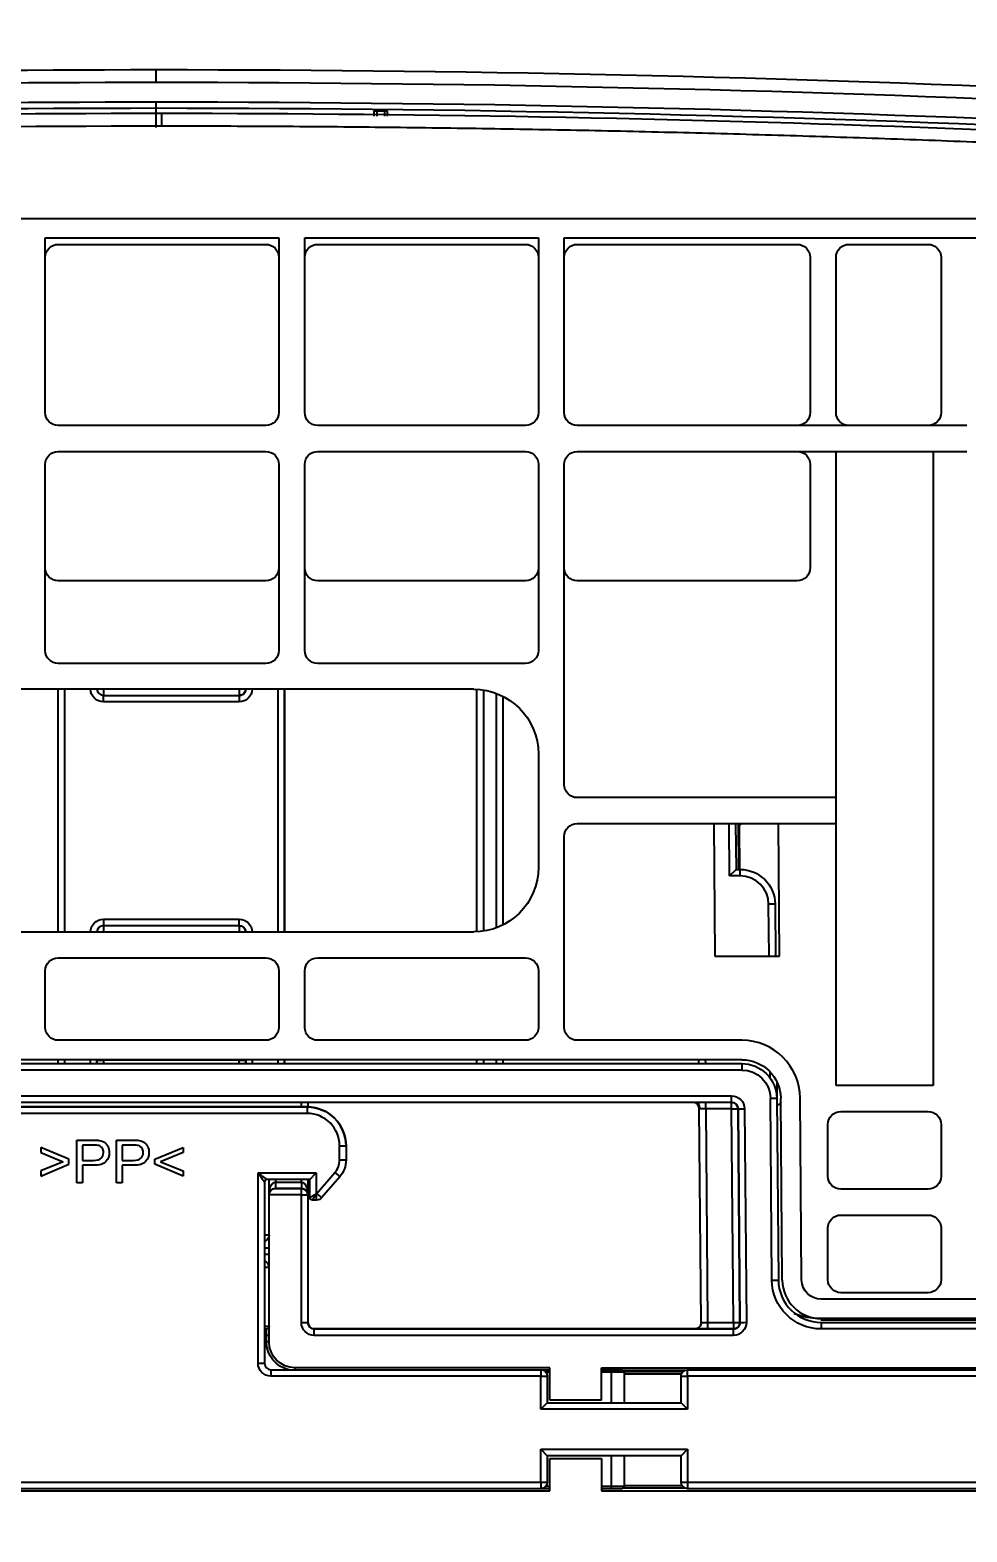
# Model space of a CAD drawing. Header units: millimetres. Extents: x 28 to 3046, y 8 to 3716.
# Drawn here: x 1754.1 to 1826.5, y 1263.1 to 1379.2 of the extents above; entities that cross this region are included whole.
import ezdxf

# ---------------------------------------------------------------- set-up
doc = ezdxf.new("R2010")
doc.units = ezdxf.units.MM
doc.layers.get('Defpoints').update_dxf_attribs({"linetype": 'CONTINUOUS'})
doc.layers.add('1LINE', color=7, linetype='CONTINUOUS')
doc.styles.add('Annotative', font='malgun.ttf')
doc.dimstyles.new('WOO', dxfattribs={"dimtxt": 20, "dimasz": 2, "dimexe": 1.25, "dimexo": 0.3, "dimgap": 1, "dimtad": 1, "dimdec": 1, "dimzin": 1, "dimdsep": 46, "dimtxsty": 'Annotative', "dimcen": 0, "dimclrd": 1, "dimclre": 1, "dimclrt": 2, "dimadec": 0, "dimazin": 0, "dimtfac": 1, "dimtdec": 1, "dimtofl": 0, "dimtmove": 0, "dimatfit": 3, "dimfxl": 0, "dimarcsym": 0})

# ---------------------------------------------------------------- blocks, each defined once
blk = doc.blocks.new('*D11')
at = {"layer": '1LINE', "color": 1, "lineweight": -2}
for p, q in [((1694.02, 1341.1), (1694.02, 1433.4)), ((1834.47, 1341.1), (1834.47, 1433.4)), ((1696.02, 1432.15), (1832.47, 1432.15))]:
    blk.add_line(p, q, dxfattribs=at)
at = {"layer": '1LINE', "color": 1}
for points in [[(1696.02, 1432.48), (1696.02, 1431.82), (1694.02, 1432.15)], [(1832.47, 1432.48), (1832.47, 1431.82), (1834.47, 1432.15)]]:
    blk.add_solid(points, dxfattribs=at)
at = {"layer": 'Defpoints', "color": 0}
for p in [(1834.47, 1432.15), (1694.02, 1340.8), (1834.47, 1340.8)]:
    blk.add_point(p, dxfattribs=at)
at = {"layer": '1LINE', "color": 2, "insert": (1764.24, 1443.54), "char_height": 20, "attachment_point": 5, "style": 'Annotative'}
blk.add_mtext('140', dxfattribs=at)
blk = doc.blocks.new('*D12')
at = {"layer": '1LINE', "color": 1, "lineweight": -2}
for p, q in [((1664.27, 1341.1), (1664.27, 1484.78)), ((1864.22, 1341.1), (1864.22, 1484.78)), ((1666.27, 1483.53), (1862.22, 1483.53))]:
    blk.add_line(p, q, dxfattribs=at)
at = {"layer": '1LINE', "color": 1}
for points in [[(1666.27, 1483.87), (1666.27, 1483.2), (1664.27, 1483.53)], [(1862.22, 1483.87), (1862.22, 1483.2), (1864.22, 1483.53)]]:
    blk.add_solid(points, dxfattribs=at)
at = {"layer": 'Defpoints', "color": 0}
for p in [(1864.22, 1483.53), (1664.27, 1340.8), (1864.22, 1340.8)]:
    blk.add_point(p, dxfattribs=at)
at = {"layer": '1LINE', "color": 2, "insert": (1764.24, 1494.87), "char_height": 20, "attachment_point": 5, "style": 'Annotative'}
blk.add_mtext('200', dxfattribs=at)
blk = doc.blocks.new('*D13')
at = {"layer": '1LINE', "color": 1, "lineweight": -2}
for p, q in [((1834.77, 1340.8), (2174.27, 1340.8)), ((2173.02, 1338.8), (2173.02, 853.02)), ((1764.11, 851.02), (2174.27, 851.02))]:
    blk.add_line(p, q, dxfattribs=at)
at = {"layer": '1LINE', "color": 1}
for points in [[(2172.69, 1338.8), (2173.36, 1338.8), (2173.02, 1340.8)], [(2172.69, 853.02), (2173.36, 853.02), (2173.02, 851.02)]]:
    blk.add_solid(points, dxfattribs=at)
at = {"layer": 'Defpoints', "color": 0}
for p in [(1834.47, 1340.8), (1763.81, 851.02), (2173.02, 851.02)]:
    blk.add_point(p, dxfattribs=at)
at = {"layer": '1LINE', "color": 2, "insert": (2161.69, 1095.91), "char_height": 20, "attachment_point": 5, "rotation": 90, "style": 'Annotative'}
blk.add_mtext('490', dxfattribs=at)
blk = doc.blocks.new('*D14')
at = {"layer": '1LINE', "color": 1, "lineweight": -2}
for p, q in [((1834.77, 1302.4), (2113.25, 1302.4)), ((2112, 1300.4), (2112, 853.02)), ((1764.11, 851.02), (2113.25, 851.02))]:
    blk.add_line(p, q, dxfattribs=at)
at = {"layer": '1LINE', "color": 1}
for points in [[(2111.67, 1300.4), (2112.34, 1300.4), (2112, 1302.4)], [(2111.67, 853.02), (2112.34, 853.02), (2112, 851.02)]]:
    blk.add_solid(points, dxfattribs=at)
at = {"layer": 'Defpoints', "color": 0}
for p in [(1834.47, 1302.4), (1763.81, 851.02), (2112, 851.02)]:
    blk.add_point(p, dxfattribs=at)
at = {"layer": '1LINE', "color": 2, "insert": (2100.62, 1076.71), "char_height": 20, "attachment_point": 5, "rotation": 90, "style": 'Annotative'}
blk.add_mtext('451', dxfattribs=at)

msp = doc.modelspace()

# ---------------------------------------------------------------- linework, layer by layer
at = {"layer": '1LINE', "linetype": 'Continuous'}
for p, q in [((1780.67, 1372.54), (1780.67, 1372.95)), ((1780.87, 1372.95), (1780.87, 1372.54)), ((1781.48, 1372.53), (1781.48, 1372.94)), ((1781.68, 1372.94), (1781.68, 1372.53)), ((1654.55, 1364.63), (1873.93, 1364.63)), ((1755.24, 1363.13), (1773.3, 1363.13)), ((1755.24, 1349.63), (1755.24, 1363.13)), ((1756.24, 1362.63), (1772.3, 1362.63)), ((1773.3, 1363.13), (1773.3, 1349.63)), ((1775.3, 1363.13), (1793.36, 1363.13)), ((1775.3, 1349.63), (1775.3, 1363.13)), ((1776.3, 1362.63), (1792.36, 1362.63)), ((1793.36, 1363.13), (1793.36, 1349.63)), ((1795.36, 1349.63), (1795.36, 1363.13)), ((1795.36, 1363.13), (1873.96, 1363.13)), ((1796.36, 1362.63), (1813.37, 1362.63)), ((1817.37, 1362.63), (1823.49, 1362.63)), ((1814.37, 1361.63), (1814.37, 1349.63)), ((1816.37, 1349.63), (1816.37, 1361.63)), ((1824.49, 1361.63), (1824.49, 1349.63)), ((1772.3, 1348.63), (1756.24, 1348.63)), ((1792.36, 1348.63), (1776.3, 1348.63)), ((1826.49, 1348.63), (1796.36, 1348.63)), ((1756.24, 1346.63), (1772.3, 1346.63)), ((1776.3, 1346.63), (1792.36, 1346.63)), ((1796.36, 1346.63), (1826.49, 1346.63)), ((1816.37, 1319.88), (1816.37, 1346.63)), ((1823.87, 1346.63), (1823.87, 1297.63)), ((1755.24, 1331.25), (1755.24, 1345.63)), ((1773.3, 1345.63), (1773.3, 1331.25)), ((1775.3, 1331.25), (1775.3, 1345.63)), ((1793.36, 1345.63), (1793.36, 1331.25)), ((1795.36, 1320.88), (1795.36, 1345.63)), ((1814.37, 1345.63), (1814.37, 1337.63)), ((1772.3, 1336.63), (1756.24, 1336.63)), ((1792.36, 1336.63), (1776.3, 1336.63)), ((1813.37, 1336.63), (1796.36, 1336.63)), ((1772.3, 1330.25), (1756.24, 1330.25)), ((1792.36, 1330.25), (1776.3, 1330.25)), ((1788.36, 1328.25), (1740.18, 1328.25)), ((1756.24, 1309.5), (1756.24, 1328.25)), ((1756.74, 1328.25), (1756.74, 1309.5)), ((1759.74, 1328.25), (1759.74, 1327.78)), ((1759.74, 1327.78), (1770.24, 1327.78)), ((1759.74, 1327.28), (1759.74, 1327.78)), ((1770.24, 1328.25), (1770.24, 1327.78)), ((1770.24, 1327.78), (1770.24, 1327.28)), ((1773.24, 1309.5), (1773.24, 1328.25)), ((1773.74, 1328.25), (1773.74, 1309.5)), ((1773.74, 1309.5), (1773.74, 1328.25)), ((1788.61, 1309.51), (1788.61, 1328.24)), ((1789.11, 1328.19), (1789.11, 1309.56)), ((1790.11, 1309.82), (1790.11, 1327.93)), ((1790.61, 1327.71), (1790.61, 1310.04)), ((1770.24, 1327.28), (1759.74, 1327.28)), ((1793.36, 1323.25), (1793.36, 1314.5)), ((1816.37, 1319.88), (1796.36, 1319.88)), ((1816.37, 1317.88), (1816.37, 1319.88)), ((1796.36, 1317.88), (1816.37, 1317.88)), ((1806.91, 1317.88), (1807, 1307.63)), ((1808.14, 1313.83), (1808.1, 1317.88)), ((1808.6, 1317.88), (1808.64, 1314.33)), ((1808.8, 1317.88), (1808.84, 1314.33)), ((1808.94, 1314.33), (1808.91, 1317.68)), ((1812, 1307.63), (1811.91, 1317.88)), ((1816.37, 1297.63), (1816.37, 1317.88)), ((1795.36, 1302.13), (1795.36, 1316.88)), ((1808.14, 1313.83), (1808.64, 1314.33)), ((1808.96, 1313.83), (1808.14, 1313.83)), ((1808.64, 1314.33), (1808.96, 1314.33)), ((1808.96, 1313.83), (1808.96, 1314.33)), ((1811.66, 1311.65), (1811.16, 1311.65)), ((1811.19, 1307.63), (1811.16, 1311.65)), ((1811.66, 1311.65), (1811.69, 1307.63)), ((1759.74, 1310.48), (1770.24, 1310.48)), ((1759.74, 1310.48), (1759.74, 1309.98)), ((1770.24, 1309.98), (1770.24, 1310.48)), ((1740.18, 1309.5), (1788.36, 1309.5)), ((1770.24, 1309.98), (1759.74, 1309.98)), ((1759.74, 1309.98), (1759.74, 1309.5)), ((1770.24, 1309.98), (1770.24, 1309.5)), ((1756.24, 1307.5), (1772.3, 1307.5)), ((1776.3, 1307.5), (1792.36, 1307.5)), ((1807, 1307.63), (1812, 1307.63)), ((1755.24, 1302.13), (1755.24, 1306.5)), ((1773.3, 1306.5), (1773.3, 1302.13)), ((1775.3, 1302.13), (1775.3, 1306.5)), ((1793.36, 1306.5), (1793.36, 1302.13)), ((1772.3, 1301.13), (1756.24, 1301.13)), ((1792.36, 1301.13), (1776.3, 1301.13)), ((1809.09, 1301.13), (1796.36, 1301.13)), ((1809.09, 1299.63), (1719.39, 1299.63)), ((1719.4, 1299.33), (1809.09, 1299.33)), ((1809.09, 1298.83), (1719.4, 1298.83)), ((1756.24, 1299.33), (1756.24, 1299.63)), ((1756.74, 1299.63), (1756.74, 1299.33)), ((1758.74, 1299.33), (1758.74, 1299.63)), ((1759.24, 1299.63), (1759.24, 1299.33)), ((1759.24, 1299.61), (1759.24, 1299.63)), ((1759.24, 1299.33), (1759.24, 1299.61)), ((1759.24, 1299.33), (1759.24, 1299.33)), ((1759.74, 1299.63), (1759.74, 1299.59)), ((1770.24, 1299.59), (1759.74, 1299.59)), ((1759.74, 1299.59), (1759.74, 1299.33)), ((1770.24, 1299.59), (1770.24, 1299.63)), ((1770.24, 1299.33), (1770.24, 1299.59)), ((1770.74, 1299.33), (1770.74, 1299.63)), ((1770.74, 1299.63), (1770.74, 1299.61)), ((1770.74, 1299.61), (1770.74, 1299.33)), ((1771.24, 1299.63), (1771.24, 1299.33)), ((1773.24, 1299.33), (1773.24, 1299.63)), ((1773.74, 1299.63), (1773.74, 1299.33)), ((1773.74, 1299.33), (1773.74, 1299.63)), ((1773.74, 1299.33), (1773.74, 1299.33)), ((1788.61, 1299.33), (1788.61, 1299.63)), ((1789.11, 1299.63), (1789.11, 1299.33)), ((1790.11, 1299.33), (1790.11, 1299.63)), ((1790.61, 1299.63), (1790.61, 1299.33)), ((1805.77, 1299.33), (1805.76, 1299.63)), ((1806.26, 1299.63), (1806.27, 1299.33)), ((1809.09, 1299.33), (1809.09, 1298.83)), ((1811.28, 1298.21), (1811.27, 1298.69)), ((1811.78, 1297.96), (1811.79, 1296.65)), ((1823.87, 1297.63), (1816.37, 1297.63)), ((1720.19, 1296.83), (1808.3, 1296.83)), ((1808.3, 1296.33), (1720.19, 1296.33)), ((1775.04, 1295.98), (1775.04, 1296.33)), ((1775.54, 1296.33), (1775.54, 1295.98)), ((1806.3, 1296.32), (1806.3, 1296.33)), ((1806.3, 1295.83), (1806.3, 1296.32)), ((1808.3, 1296.33), (1808.3, 1296.83)), ((1808.3, 1295.83), (1808.3, 1296.33)), ((1811.41, 1282.59), (1811.29, 1296.65)), ((1811.79, 1296.65), (1811.91, 1282.6)), ((1812.21, 1282.6), (1812.09, 1296.65)), ((1813.71, 1282.61), (1813.59, 1296.67)), ((1746.99, 1295.98), (1775.49, 1295.98)), ((1775.49, 1295.98), (1746.99, 1295.98)), ((1775.49, 1295.48), (1746.99, 1295.48)), ((1775.49, 1295.98), (1775.49, 1295.48)), ((1775.49, 1295.98), (1775.49, 1295.98)), ((1805.94, 1279.33), (1805.8, 1295.83)), ((1806.3, 1295.83), (1806.44, 1279.33)), ((1808.3, 1295.83), (1806.3, 1295.83)), ((1808.3, 1295.83), (1808.8, 1295.83)), ((1808.44, 1279.33), (1808.3, 1295.83)), ((1808.94, 1279.33), (1808.8, 1295.83)), ((1808.8, 1295.83), (1808.94, 1279.33)), ((1809.3, 1295.84), (1809.44, 1279.34)), ((1811.79, 1296.15), (1811.89, 1296.15)), ((1816.74, 1295.63), (1823.49, 1295.63)), ((1815.74, 1290.63), (1815.74, 1294.63)), ((1824.49, 1294.63), (1824.49, 1290.63)), ((1754.89, 1292.86), (1754.89, 1292.46)), ((1757.07, 1291.94), (1754.89, 1292.86)), ((1757.68, 1290.13), (1757.68, 1293.42)), ((1758.12, 1293.03), (1758.12, 1291.85)), ((1760.75, 1290.13), (1760.75, 1293.42)), ((1761.18, 1293.03), (1761.18, 1291.85)), ((1763.71, 1291.94), (1765.89, 1292.86)), ((1765.89, 1292.86), (1765.89, 1292.46)), ((1777.99, 1291.89), (1777.99, 1292.98)), ((1778.49, 1292.98), (1778.49, 1291.89)), ((1778.49, 1292.98), (1778.49, 1292.98)), ((1754.89, 1292.46), (1756.62, 1291.75)), ((1756.62, 1291.75), (1754.89, 1291.04)), ((1757.07, 1291.57), (1757.07, 1291.94)), ((1763.71, 1291.57), (1763.71, 1291.94)), ((1765.89, 1292.46), (1764.16, 1291.75)), ((1764.16, 1291.75), (1765.89, 1291.04)), ((1754.89, 1290.63), (1757.07, 1291.57)), ((1754.89, 1291.04), (1754.89, 1290.63)), ((1758.12, 1291.47), (1758.12, 1290.13)), ((1761.18, 1291.47), (1761.18, 1290.13)), ((1765.89, 1290.63), (1763.71, 1291.57)), ((1765.89, 1291.04), (1765.89, 1290.63)), ((1771.69, 1290.88), (1776.19, 1290.88)), ((1771.69, 1276.18), (1771.69, 1290.88)), ((1775.69, 1290.38), (1776.19, 1290.88)), ((1776.19, 1290.88), (1776.19, 1289.28)), ((1776.22, 1289.28), (1777.63, 1290.92)), ((1778.01, 1290.59), (1776.6, 1288.95)), ((1758.12, 1290.13), (1757.68, 1290.13)), ((1761.18, 1290.13), (1760.75, 1290.13)), ((1772.19, 1290.18), (1772.19, 1276.18)), ((1775.69, 1290.38), (1772.39, 1290.38)), ((1772.54, 1289.18), (1772.54, 1290.38)), ((1773.04, 1290.38), (1773.04, 1290.18)), ((1773.04, 1290.18), (1775.04, 1290.18)), ((1773.04, 1290.18), (1773.04, 1289.68)), ((1773.04, 1289.68), (1775.04, 1289.68)), ((1773.04, 1289.68), (1773.04, 1289.68)), ((1775.04, 1289.68), (1773.04, 1289.68)), ((1775.04, 1290.18), (1775.04, 1290.38)), ((1775.04, 1290.18), (1775.04, 1289.68)), ((1775.04, 1289.68), (1775.04, 1289.68)), ((1775.04, 1289.18), (1775.04, 1289.68)), ((1775.54, 1290.38), (1775.54, 1289.18)), ((1775.69, 1288.98), (1775.69, 1290.38)), ((1823.49, 1289.63), (1816.74, 1289.63)), ((1772.54, 1277.83), (1772.54, 1289.18)), ((1775.04, 1289.18), (1772.54, 1289.18)), ((1775.04, 1279.33), (1775.04, 1289.18)), ((1775.54, 1289.18), (1775.54, 1279.33)), ((1775.54, 1289.18), (1775.54, 1289.18)), ((1776.22, 1288.78), (1775.89, 1288.78)), ((1776.19, 1289.28), (1776.22, 1289.28)), ((1776.22, 1288.78), (1776.22, 1289.28)), ((1816.74, 1287.63), (1823.49, 1287.63)), ((1772.54, 1286.08), (1772.19, 1286.08)), ((1815.74, 1282.63), (1815.74, 1286.63)), ((1824.49, 1286.63), (1824.49, 1282.63)), ((1772.54, 1283.58), (1772.19, 1283.58)), ((1823.49, 1281.63), (1816.74, 1281.63)), ((1873.27, 1281.13), (1815.21, 1281.13)), ((1772.19, 1279.03), (1772.54, 1279.03)), ((1805.94, 1279.33), (1805.94, 1279.33)), ((1806.44, 1279.33), (1806.44, 1278.83)), ((1806.44, 1279.33), (1808.44, 1279.33)), ((1808.44, 1279.33), (1808.94, 1279.33)), ((1808.44, 1279.33), (1808.44, 1278.83)), ((1808.94, 1279.33), (1808.94, 1279.33)), ((1815.19, 1279.53), (1846.74, 1279.53)), ((1873.27, 1279.63), (1815.21, 1279.63)), ((1815.21, 1279.33), (1846.74, 1279.33)), ((1815.21, 1279.33), (1815.21, 1278.83)), ((1772.19, 1278.83), (1772.34, 1278.83)), ((1772.34, 1278.33), (1772.19, 1278.33)), ((1772.34, 1278.33), (1772.34, 1278.83)), ((1772.54, 1278.33), (1772.34, 1278.33)), ((1772.34, 1277.83), (1772.34, 1278.33)), ((1772.54, 1277.83), (1772.34, 1277.83)), ((1776.04, 1278.33), (1776.04, 1278.83)), ((1776.04, 1278.83), (1808.44, 1278.83)), ((1776.04, 1278.83), (1776.04, 1278.83)), ((1805.44, 1278.83), (1776.04, 1278.83)), ((1808.44, 1278.33), (1776.04, 1278.33)), ((1805.44, 1278.83), (1805.44, 1278.83)), ((1806.44, 1278.83), (1805.44, 1278.83)), ((1808.44, 1278.83), (1806.44, 1278.83)), ((1808.44, 1278.33), (1808.44, 1278.83)), ((1808.44, 1278.83), (1808.44, 1278.83)), ((1846.74, 1278.83), (1815.21, 1278.83)), ((1772.69, 1275.68), (1772.69, 1275.18)), ((1772.69, 1275.68), (1793.54, 1275.68)), ((1794.24, 1275.83), (1774.54, 1275.83)), ((1774.54, 1275.83), (1774.54, 1275.68)), ((1793.54, 1275.68), (1793.54, 1275.18)), ((1793.54, 1275.68), (1794.24, 1275.68)), ((1794.24, 1275.48), (1793.94, 1275.48)), ((1794.24, 1273.33), (1794.24, 1275.83)), ((1798.24, 1275.83), (1846.74, 1275.83)), ((1798.24, 1273.33), (1798.24, 1275.83)), ((1798.24, 1275.68), (1799.01, 1275.68)), ((1799.01, 1275.48), (1798.24, 1275.48)), ((1799.01, 1275.68), (1799.79, 1275.68)), ((1799.99, 1275.48), (1799.01, 1275.48)), ((1799.01, 1273.13), (1799.01, 1275.48)), ((1804.67, 1275.63), (1799.92, 1275.63)), ((1799.99, 1275.53), (1804.54, 1275.53)), ((1799.99, 1275.48), (1799.99, 1273.13)), ((1804.89, 1275.18), (1804.89, 1275.68)), ((1804.89, 1275.68), (1853.19, 1275.68)), ((1793.54, 1275.18), (1772.69, 1275.18)), ((1793.54, 1272.63), (1793.54, 1275.18)), ((1794.04, 1275.18), (1794.04, 1273.13)), ((1804.42, 1275.33), (1799.99, 1275.33)), ((1804.39, 1273.13), (1804.39, 1275.18)), ((1853.69, 1275.18), (1804.89, 1275.18)), ((1804.89, 1275.18), (1804.89, 1272.63)), ((1794.04, 1273.13), (1793.54, 1272.63)), ((1794.04, 1273.13), (1804.39, 1273.13)), ((1798.24, 1273.33), (1794.24, 1273.33)), ((1804.39, 1273.13), (1804.89, 1272.63)), ((1804.89, 1272.63), (1793.54, 1272.63)), ((1793.54, 1266.98), (1793.54, 1269.53)), ((1793.54, 1269.53), (1794.04, 1269.03)), ((1793.54, 1269.53), (1804.89, 1269.53)), ((1804.39, 1269.03), (1794.04, 1269.03)), ((1794.04, 1269.03), (1794.04, 1266.98)), ((1794.24, 1268.83), (1798.24, 1268.83)), ((1794.24, 1266.33), (1794.24, 1268.83)), ((1798.24, 1268.83), (1798.24, 1266.33)), ((1799.01, 1266.68), (1799.01, 1269.03)), ((1799.99, 1269.03), (1799.99, 1266.68)), ((1804.89, 1269.53), (1804.39, 1269.03)), ((1804.39, 1266.98), (1804.39, 1269.03)), ((1804.89, 1269.53), (1804.89, 1266.98)), ((1734.24, 1266.33), (1794.24, 1266.33)), ((1740.89, 1266.98), (1793.54, 1266.98)), ((1793.54, 1266.48), (1740.89, 1266.48)), ((1793.54, 1266.98), (1793.54, 1266.48)), ((1794.24, 1266.48), (1793.54, 1266.48)), ((1793.94, 1266.68), (1794.24, 1266.68)), ((1798.24, 1266.68), (1799.01, 1266.68)), ((1799.01, 1266.48), (1798.24, 1266.48)), ((1798.24, 1266.33), (1858.24, 1266.33)), ((1799.01, 1266.68), (1799.99, 1266.68)), ((1799.79, 1266.48), (1799.01, 1266.48)), ((1804.67, 1266.53), (1799.93, 1266.53)), ((1799.99, 1266.73), (1804.46, 1266.73)), ((1804.89, 1266.98), (1804.89, 1266.48)), ((1804.89, 1266.98), (1857.54, 1266.98)), ((1857.54, 1266.48), (1804.89, 1266.48))]:
    msp.add_line(p, q, dxfattribs=at)
at = {"layer": '1LINE', "linetype": 'Continuous', "extrusion": (6.12303e-17, -3.74928e-33, -1)}
for centre, radius, start, end in [((-1756.24, 1361.63), 1, 0, 90), ((-1772.3, 1361.63), 1, 90, 180), ((-1776.3, 1361.63), 1, 0, 90), ((-1792.36, 1361.63), 1, 90, 180), ((-1796.36, 1361.63), 1, 0, 90), ((-1813.37, 1361.63), 1, 90, 180), ((-1817.37, 1361.63), 1, 0, 90), ((-1823.49, 1361.63), 1, 90, 180), ((-1756.24, 1349.63), 1, 270, 0), ((-1772.3, 1349.63), 1, 180, 270), ((-1776.3, 1349.63), 1, 270, 0), ((-1792.36, 1349.63), 1, 180, 270), ((-1796.36, 1349.63), 1, 270, 0), ((-1813.37, 1349.63), 1, 180, 270), ((-1817.37, 1349.63), 1, 270, 0), ((-1823.49, 1349.63), 1, 180, 270), ((-1756.24, 1345.63), 1, 0, 90), ((-1772.3, 1345.63), 1, 90, 180), ((-1776.3, 1345.63), 1, 0, 90), ((-1792.36, 1345.63), 1, 90, 180), ((-1796.36, 1345.63), 1, 0, 90), ((-1813.37, 1345.63), 1, 90, 180), ((-1756.24, 1337.63), 1, 270, 0), ((-1772.3, 1337.63), 1, 180, 270), ((-1776.3, 1337.63), 1, 270, 0), ((-1792.36, 1337.63), 1, 180, 270), ((-1796.36, 1337.63), 1, 270, 0), ((-1813.37, 1337.63), 1, 180, 270), ((-1756.24, 1331.25), 1, 270, 0), ((-1772.3, 1331.25), 1, 180, 270), ((-1776.3, 1331.25), 1, 270, 0), ((-1792.36, 1331.25), 1, 180, 270), ((-1770.24, 1328.28), 0.5, 182.9969, 270), ((-1788.36, 1323.25), 5, 90, 180), ((-1796.36, 1320.88), 1, 270, 0), ((-1796.36, 1316.88), 1, 0, 90), ((-1788.36, 1314.5), 5, 180, 270), ((-1770.24, 1309.48), 0.5, 90, 177.2632), ((-1756.24, 1306.5), 1, 0, 90), ((-1772.3, 1306.5), 1, 90, 180), ((-1776.3, 1306.5), 1, 0, 90), ((-1792.36, 1306.5), 1, 90, 180), ((-1772.3, 1302.13), 1, 180, 270), ((-1792.36, 1302.13), 1, 180, 270), ((-1796.36, 1302.13), 1, 270, 0), ((-1816.74, 1294.63), 1, 0, 90), ((-1823.49, 1294.63), 1, 90, 180), ((-1816.74, 1290.63), 1, 270, 0), ((-1823.49, 1290.63), 1, 180, 270), ((-1816.74, 1286.63), 1, 0, 90), ((-1823.49, 1286.63), 1, 90, 180), ((-1816.74, 1282.63), 1, 270, 0), ((-1823.49, 1282.63), 1, 180, 270), ((-1799.79, 1266.68), 0.2, 180, 270), ((-1804.89, 1266.98), 0.5, 270, 0)]:
    msp.add_arc(centre, radius, start, end, dxfattribs=at)
at = {"layer": '1LINE', "linetype": 'Continuous', "extrusion": (0, 0, -1)}
for centre, radius, start, end in [((-1759.74, 1328.28), 1, 270, 358.5025), ((-1770.24, 1328.28), 1, 181.4975, 270), ((-1809.11, 1317.68), 0.2, 359.5, 90), ((-1808.96, 1311.63), 2.7, 90, 179.5), ((-1759.74, 1309.48), 1, 1.3683, 90), ((-1770.24, 1309.48), 1, 90, 178.6317), ((-1756.24, 1302.13), 1, 270, 0), ((-1776.3, 1302.13), 1, 270, 0), ((-1809.09, 1296.63), 3, 90, 179.5), ((-1809.09, 1296.63), 2.2, 90, 179.5), ((-1811.89, 1296.35), 0.2, 179.5, 270), ((-1772.04, 1286.08), 0.5, 180, 252.5416), ((-1815.21, 1282.63), 3.8, 270, 359.5), ((-1815.21, 1282.63), 1.5, 270, 359.5001), ((-1772.34, 1279.03), 0.2, 180, 270), ((-1815.19, 1285.63), 6, 270, 290.0159), ((-1774.54, 1277.83), 2.2, 282.24, 0), ((-1774.54, 1277.83), 2, 270, 0), ((-1793.54, 1275.18), 0.5, 90, 180), ((-1804.89, 1275.18), 0.5, 0, 90), ((-1793.54, 1266.98), 0.5, 180, 270)]:
    msp.add_arc(centre, radius, start, end, dxfattribs=at)
at = {"layer": '1LINE', "linetype": 'Continuous'}
for centre, radius, start, end in [((1759.74, 1328.28), 0.5, 182.9964, 270), ((1759.74, 1328.28), 0.5, 182.9964, 270), ((1808.96, 1311.63), 2.2, 0.5, 90), ((1759.74, 1309.48), 0.5, 90, 177.2632), ((1770.24, 1309.48), 0.5, 2.7368, 90), ((1809.09, 1296.63), 4.5, 0.4999, 90), ((1772.04, 1283.58), 0.5, 0, 72.5416), ((1815.21, 1282.63), 3, 180.5, 270), ((1772.69, 1276.18), 0.5, 180, 270), ((1799.79, 1275.48), 0.2, 0, 90)]:
    msp.add_arc(centre, radius, start, end, dxfattribs=at)
at = {"layer": '1LINE', "linetype": 'Continuous', "extrusion": (-3.83778e-22, -6.26758e-06, 1)}
for centre, radius, start, end in [((1805.3, 1295.83, -0.01), 0.5, 0.5, 90), ((1808.3, 1295.83, -0.01), 0.5, 0.5, 90), ((1775.49, 1292.98, -0.01), 3, 0, 90), ((1775.49, 1292.98, -0.01), 2.5, 0, 90), ((1776.49, 1291.89, -0.01), 1.5, 319.3251, 359.9936), ((1772.39, 1290.18, -0.01), 0.2, 90, 180), ((1775.04, 1289.18, -0.01), 0.5, 0, 90), ((1776.04, 1279.33, -0.01), 0.5, 180.0187, 270), ((1808.44, 1279.33, -0.01), 0.5, 270, 0.4815)]:
    msp.add_arc(centre, radius, start, end, dxfattribs=at)
at = {"layer": '1LINE', "linetype": 'Continuous', "extrusion": (3.83778e-22, 6.26757e-06, -1)}
for centre, radius, start, end in [((-1808.3, 1295.83, 0.01), 1, 90, 179.5), ((-1808.3, 1295.83, 0.01), 0.5, 90, 179.5), ((-1775.49, 1292.98, 0.01), 3, 90, 180), ((-1776.49, 1291.89, 0.01), 2, 180.0047, 220.6749), ((-1775.89, 1288.98, 0.01), 0.2, 270, 359.9529), ((-1776.22, 1289.28, 0.01), 0.5, 220.689, 270), ((-1776.04, 1279.33, 0.01), 1, 270, 359.9905), ((-1805.44, 1279.33, 0.01), 0.5, 179.5162, 270), ((-1808.44, 1279.33, 0.01), 1, 179.5096, 270), ((-1808.44, 1279.33, 0.01), 0.5, 179.5174, 270), ((-1772.69, 1276.18, 0.01), 1, 270, 359.9905)]:
    msp.add_arc(centre, radius, start, end, dxfattribs=at)
at = {"layer": '1LINE', "linetype": 'Continuous'}
for centre, major_axis, ratio, start_param, end_param in [((1759.74, 1299.61), (0.5, 0), 0.026177, 3.141593, 4.71239), ((1770.24, 1299.61), (-0.5, 0), 0.026177, 1.570795, 3.141593), ((1811.29, 1296.65), (0.5, 0.004), 0.000006, 4.712389, 6.283185), ((1809.3, 1295.84), (-0.5, -0.004), 0.000006, 0, 1.570796), ((1777.99, 1292.98), (0.5, 0), 0.000006, 4.712389, 6.283185), ((1777.99, 1291.89), (0.5, 0), 0.000006, 4.712389, 6.283185), ((1777.63, 1290.92), (0.379, -0.326), 0.000005, 4.712393, 6.283189), ((1775.04, 1289.18), (0.5, 0), 0.000006, 4.712389, 6.283185), ((1776.22, 1289.28), (0.379, -0.326), 0.000005, 4.712393, 6.283189), ((1772.04, 1285.08), (-0.5, 0), 0.000006, 3.141593, 4.407675), ((1772.04, 1284.58), (-0.5, 0), 0.000006, 3.141593, 4.407675), ((1811.41, 1282.59), (0.5, 0.004), 0.000006, 4.712389, 6.283185), ((1775.04, 1279.33), (-0.5, 0), 0.000006, 1.570796, 3.141593), ((1809.44, 1279.34), (-0.5, -0.004), 0.000006, 0, 1.570796), ((1771.69, 1276.18), (0.5, 0), 0.000006, 4.712389, 6.283188), ((1799.01, 1275.48), (0, -0.2), 0.017452, 1.570796, 3.141593), ((1793.54, 1275.18), (0.5, 0), 0.000006, 4.712389, 6.283185), ((1804.89, 1275.18), (0.5, 0), 0.000006, 3.141593, 4.712389), ((1793.54, 1266.98), (-0.5, 0), 0.000006, 1.570796, 3.141593), ((1799.01, 1266.68), (0, 0.2), 0.017452, 3.141593, 4.712389), ((1804.89, 1266.98), (0.5, 0), 0.000006, 3.141593, 4.712389)]:
    msp.add_ellipse(centre, major_axis=major_axis, ratio=ratio, start_param=start_param, end_param=end_param, dxfattribs=at)
at = {"layer": '1LINE', "linetype": 'Continuous', "extrusion": (0, 0, -1)}
for centre, major_axis, ratio, start_param, end_param in [((1773.04, 1289.18), (0.354, 0.354), 0.999994, 3.926988, 5.497784), ((1776.04, 1279.33), (0, 0.5), 1, 3.141593, 4.712389), ((1805.44, 1279.33), (0, 0.5), 1, 1.56207, 3.141593)]:
    msp.add_ellipse(centre, major_axis=major_axis, ratio=ratio, start_param=start_param, end_param=end_param, dxfattribs=at)
at = {"layer": '1LINE', "linetype": 'Continuous'}
for points, degree in [([(1636.64, 1371.11), (1678.94, 1374.45), (1721.37, 1376.13), (1763.81, 1376.13)], 3), ([(1763.81, 1376.13), (1814.95, 1376.13), (1866.07, 1373.7), (1916.98, 1368.85)], 3), ([(1763.81, 1375.13), (1721.73, 1375.13), (1679.66, 1373.48), (1637.71, 1370.19)], 3), ([(1915.89, 1367.95), (1865.34, 1372.73), (1814.58, 1375.13), (1763.81, 1375.13)], 3), ([(1763.81, 1373.14), (1721.58, 1373.13), (1679.36, 1371.47), (1637.27, 1368.16)], 3), ([(1637.73, 1368.69), (1679.67, 1371.98), (1721.74, 1373.63), (1763.81, 1373.64)], 3), ([(1763.81, 1373.64), (1814.58, 1373.63), (1865.33, 1371.23), (1915.87, 1366.45)], 3), ([(1916.33, 1365.9), (1865.64, 1370.71), (1814.73, 1373.13), (1763.81, 1373.14)], 3), ([(1780.87, 1372.95), (1781.07, 1372.95), (1781.27, 1372.95), (1781.48, 1372.94)], 3), ([(1639.26, 1367.9), (1680.85, 1371.13), (1722.59, 1372.75), (1764.24, 1372.76)], 3), ([(1764.24, 1371.76), (1722.73, 1371.75), (1681.23, 1370.14), (1639.84, 1366.94)], 3), ([(1764.24, 1372.76), (1805.89, 1372.75), (1847.63, 1371.13), (1889.22, 1367.9)], 3), ([(1806.3, 1295.83), (1806.03, 1295.83), (1805.8, 1295.83), (1805.8, 1295.83)], 3), ([(1805.76, 1278.94), (1805.71, 1278.88), (1805.62, 1278.86)], 2), ([(1805.94, 1279.33), (1805.94, 1279.33), (1806.18, 1279.33), (1806.44, 1279.33)], 3)]:
    msp.add_open_spline(points, degree=degree, dxfattribs=at)
for points, degree, knots in [([(1763.81, 1375.13), (1763.81, 1375.25), (1763.81, 1375.36), (1763.81, 1375.57), (1763.81, 1375.67), (1763.81, 1375.85), (1763.81, 1375.92), (1763.81, 1376.04), (1763.81, 1376.08), (1763.81, 1376.13), (1763.81, 1376.13), (1763.81, 1376.13)], 3, [0, 0, 0, 0, 0.214211, 0.214211, 0.428422, 0.428422, 0.642634, 0.642634, 0.856845, 0.856845, 1, 1, 1, 1]), ([(1763.81, 1373.14), (1763.81, 1373.14), (1763.81, 1373.15), (1763.81, 1373.18), (1763.81, 1373.21), (1763.81, 1373.28), (1763.81, 1373.33), (1763.81, 1373.42), (1763.81, 1373.47), (1763.81, 1373.56), (1763.81, 1373.6), (1763.81, 1373.64)], 3, [0, 0, 0, 0, 0.215674, 0.215674, 0.431349, 0.431349, 0.647023, 0.647023, 0.862698, 0.862698, 1, 1, 1, 1]), ([(1763.81, 1371.67), (1763.81, 1372.05), (1763.81, 1372.43), (1763.81, 1372.93), (1763.81, 1373.07), (1763.81, 1373.14)], 3, [0, 0, 0, 0, 0.5, 0.5, 1, 1, 1, 1]), ([(1780.67, 1372.95), (1780.67, 1372.95), (1780.67, 1372.95), (1780.69, 1372.95), (1780.7, 1372.95), (1780.73, 1372.95), (1780.74, 1372.95), (1780.78, 1372.95), (1780.8, 1372.95), (1780.84, 1372.95), (1780.85, 1372.95), (1780.87, 1372.95)], 3, [0, 0, 0, 0, 0.215409, 0.215409, 0.43082, 0.43082, 0.646218, 0.646218, 0.861613, 0.861613, 1, 1, 1, 1]), ([(1781.48, 1372.94), (1781.5, 1372.94), (1781.52, 1372.94), (1781.56, 1372.94), (1781.58, 1372.94), (1781.62, 1372.94), (1781.63, 1372.94), (1781.66, 1372.94), (1781.67, 1372.94), (1781.67, 1372.94), (1781.68, 1372.94), (1781.68, 1372.94)], 3, [0, 0, 0, 0, 0.215434, 0.215434, 0.430866, 0.430866, 0.646311, 0.646311, 0.861759, 0.861759, 1, 1, 1, 1]), ([(1764.24, 1371.76), (1764.24, 1371.99), (1764.24, 1372.27), (1764.24, 1372.66), (1764.24, 1372.76), (1764.24, 1372.76)], 3, [0, 0, 0, 0, 0.5, 0.5, 1, 1, 1, 1]), ([(1888.64, 1366.94), (1857.57, 1369.34), (1826.47, 1370.55), (1795.35, 1371.75), (1764.24, 1371.76)], 2, [0, 0, 0, 0.5, 0.5, 1, 1, 1]), ([(1770.24, 1327.78), (1770.3, 1327.78), (1770.36, 1327.79), (1770.46, 1327.82), (1770.51, 1327.85), (1770.6, 1327.92), (1770.64, 1327.97), (1770.7, 1328.06), (1770.72, 1328.11), (1770.74, 1328.2), (1770.74, 1328.24), (1770.74, 1328.28)], 3, [0, 0, 0, 0, 0.21494, 0.21494, 0.429881, 0.429881, 0.644821, 0.644821, 0.859762, 0.859762, 1, 1, 1, 1]), ([(1759.74, 1309.98), (1759.69, 1309.98), (1759.63, 1309.97), (1759.52, 1309.93), (1759.47, 1309.9), (1759.39, 1309.83), (1759.35, 1309.79), (1759.29, 1309.7), (1759.27, 1309.64), (1759.25, 1309.55), (1759.24, 1309.51), (1759.24, 1309.48)], 3, [0, 0, 0, 0, 0.214941, 0.214941, 0.429882, 0.429882, 0.644823, 0.644823, 0.859763, 0.859763, 1, 1, 1, 1]), ([(1809.09, 1299.33), (1809.79, 1299.33), (1810.49, 1299.04), (1811.49, 1298.05), (1811.78, 1297.35), (1811.79, 1296.65)], 3, [0, 0, 0, 0, 0.5, 0.5, 1, 1, 1, 1]), ([(1805.74, 1296.25), (1805.73, 1296.24), (1805.73, 1296.2), (1805.76, 1296.11), (1805.8, 1295.98), (1805.81, 1295.88), (1805.81, 1295.83)], 3, [0, 0, 0, 0, 0.219785, 0.471277, 0.732283, 1, 1, 1, 1]), ([(1757.68, 1293.42), (1758.09, 1293.42), (1758.51, 1293.42), (1759.14, 1293.42), (1759.31, 1293.41), (1759.42, 1293.39)], 3, [0, 0, 0, 0, 0.654973, 0.654973, 1, 1, 1, 1]), ([(1759.42, 1293.39), (1759.59, 1293.36), (1759.72, 1293.31), (1759.94, 1293.16), (1760.03, 1293.05), (1760.16, 1292.78), (1760.19, 1292.63), (1760.19, 1292.19), (1760.1, 1291.95), (1759.75, 1291.56), (1759.43, 1291.47), (1758.68, 1291.47), (1758.4, 1291.47), (1758.12, 1291.47)], 3, [0, 0, 0, 0, 0.133876, 0.133876, 0.267753, 0.267753, 0.401968, 0.401968, 0.631656, 0.631656, 0.8613, 0.8613, 1, 1, 1, 1]), ([(1759.37, 1293), (1759.29, 1293.02), (1759.16, 1293.03), (1758.68, 1293.03), (1758.4, 1293.03), (1758.12, 1293.03)], 3, [0, 0, 0, 0, 0.412456, 0.412456, 1, 1, 1, 1]), ([(1758.12, 1291.85), (1758.4, 1291.85), (1758.68, 1291.85), (1759.25, 1291.85), (1759.45, 1291.91), (1759.69, 1292.12), (1759.74, 1292.26), (1759.74, 1292.59), (1759.71, 1292.71), (1759.57, 1292.9), (1759.48, 1292.97), (1759.37, 1293)], 3, [0, 0, 0, 0, 0.225007, 0.225007, 0.448231, 0.448231, 0.672351, 0.672351, 0.835709, 0.835709, 1, 1, 1, 1]), ([(1760.75, 1293.42), (1761.16, 1293.42), (1761.58, 1293.42), (1762.21, 1293.42), (1762.38, 1293.41), (1762.49, 1293.39)], 3, [0, 0, 0, 0, 0.654973, 0.654973, 1, 1, 1, 1]), ([(1762.49, 1293.39), (1762.65, 1293.36), (1762.79, 1293.31), (1763.01, 1293.16), (1763.09, 1293.05), (1763.23, 1292.78), (1763.26, 1292.63), (1763.26, 1292.19), (1763.17, 1291.95), (1762.82, 1291.56), (1762.49, 1291.47), (1761.75, 1291.47), (1761.47, 1291.47), (1761.18, 1291.47)], 3, [0, 0, 0, 0, 0.133876, 0.133876, 0.267753, 0.267753, 0.401968, 0.401968, 0.631656, 0.631656, 0.8613, 0.8613, 1, 1, 1, 1]), ([(1762.43, 1293), (1762.36, 1293.02), (1762.22, 1293.03), (1761.75, 1293.03), (1761.46, 1293.03), (1761.18, 1293.03)], 3, [0, 0, 0, 0, 0.412456, 0.412456, 1, 1, 1, 1]), ([(1761.18, 1291.85), (1761.47, 1291.85), (1761.75, 1291.85), (1762.32, 1291.85), (1762.52, 1291.91), (1762.75, 1292.12), (1762.81, 1292.26), (1762.81, 1292.59), (1762.78, 1292.71), (1762.64, 1292.9), (1762.55, 1292.97), (1762.43, 1293)], 3, [0, 0, 0, 0, 0.225007, 0.225007, 0.448231, 0.448231, 0.672351, 0.672351, 0.835709, 0.835709, 1, 1, 1, 1]), ([(1772.19, 1290.18), (1772.18, 1290.19), (1772.16, 1290.22), (1772.04, 1290.39), (1771.88, 1290.61), (1771.76, 1290.79), (1771.69, 1290.88)], 3, [0, 0, 0, 0, 0.18208, 0.415919, 0.693143, 1, 1, 1, 1]), ([(1771.69, 1290.88), (1771.78, 1290.81), (1771.95, 1290.69), (1772.18, 1290.53), (1772.35, 1290.4), (1772.38, 1290.39), (1772.39, 1290.38)], 3, [0, 0, 0, 0, 0.306855, 0.584078, 0.817937, 1, 1, 1, 1]), ([(1772.54, 1289.18), (1772.55, 1289.32), (1772.56, 1289.57), (1772.67, 1289.88), (1772.81, 1290.11), (1772.97, 1290.16), (1773.04, 1290.18)], 3, [0, 0, 0, 0, 0.374999, 0.61736, 0.844511, 1, 1, 1, 1]), ([(1773.04, 1289.68), (1772.97, 1289.67), (1772.81, 1289.64), (1772.67, 1289.53), (1772.56, 1289.37), (1772.55, 1289.25), (1772.54, 1289.18)], 3, [0, 0, 0, 0, 0.155461, 0.382635, 0.624894, 1, 1, 1, 1]), ([(1775.04, 1290.18), (1775.11, 1290.16), (1775.27, 1290.11), (1775.41, 1289.88), (1775.52, 1289.57), (1775.53, 1289.32), (1775.54, 1289.18)], 3, [0, 0, 0, 0, 0.15547, 0.382634, 0.624893, 1, 1, 1, 1]), ([(1775.54, 1289.18), (1775.53, 1289.25), (1775.52, 1289.37), (1775.41, 1289.53), (1775.27, 1289.64), (1775.11, 1289.67), (1775.04, 1289.68)], 3, [0, 0, 0, 0, 0.374999, 0.617361, 0.844502, 1, 1, 1, 1]), ([(1775.69, 1288.98), (1775.7, 1288.98), (1775.71, 1288.99), (1775.87, 1289.09), (1776.06, 1289.2), (1776.19, 1289.28)], 3, [0, 0, 0, 0, 0.227621, 0.47883, 1, 1, 1, 1]), ([(1775.89, 1288.78), (1775.89, 1288.78), (1775.92, 1288.83), (1776.03, 1289.02), (1776.11, 1289.15), (1776.19, 1289.28)], 3, [0, 0, 0, 0, 0.499277, 0.499277, 1, 1, 1, 1]), ([(1811.91, 1282.6), (1811.92, 1281.74), (1812.28, 1280.89), (1813.5, 1279.68), (1814.35, 1279.33), (1815.21, 1279.33)], 3, [0, 0, 0, 0, 0.5, 0.5, 1, 1, 1, 1]), ([(1805.94, 1279.33), (1805.94, 1279.28), (1805.93, 1279.19), (1805.87, 1279.05), (1805.8, 1278.98), (1805.76, 1278.94)], 3, [0, 0, 0, 0, 0.319406, 0.663712, 1, 1, 1, 1])]:
    msp.add_open_spline(points, degree=degree, knots=knots, dxfattribs=at)

# ---------------------------------------------------------------- dimensions: what is measured, and where the dimension line sits
at = {"layer": '1LINE'}
for base, p1, p2, picture, middle in [((1864.22, 1483.53), (1664.27, 1340.8), (1864.22, 1340.8), '*D12', (1764.24, 1483.53)), ((1834.47, 1432.15), (1694.02, 1340.8), (1834.47, 1340.8), '*D11', (1764.24, 1432.15))]:
    dim = msp.add_linear_dim(base=base, p1=p1, p2=p2, dimstyle='WOO', override={"dimdec": 0}, dxfattribs=at)
    dim.commit()
    dim.dimension.update_dxf_attribs({"geometry": picture, "text_midpoint": middle, "dimtype": 160})
for base, p1, picture, middle in [((2173.02, 851.02), (1834.47, 1340.8), '*D13', (2173.02, 1095.91)), ((2112, 851.02), (1834.47, 1302.4), '*D14', (2112, 1076.71))]:
    dim = msp.add_linear_dim(base=base, p1=p1, p2=(1763.81, 851.02), angle=90, dimstyle='WOO', override={"dimdec": 0}, dxfattribs=at)
    dim.commit()
    dim.dimension.update_dxf_attribs({"geometry": picture, "text_midpoint": middle, "dimtype": 160})

doc.saveas('drawing.dxf')
